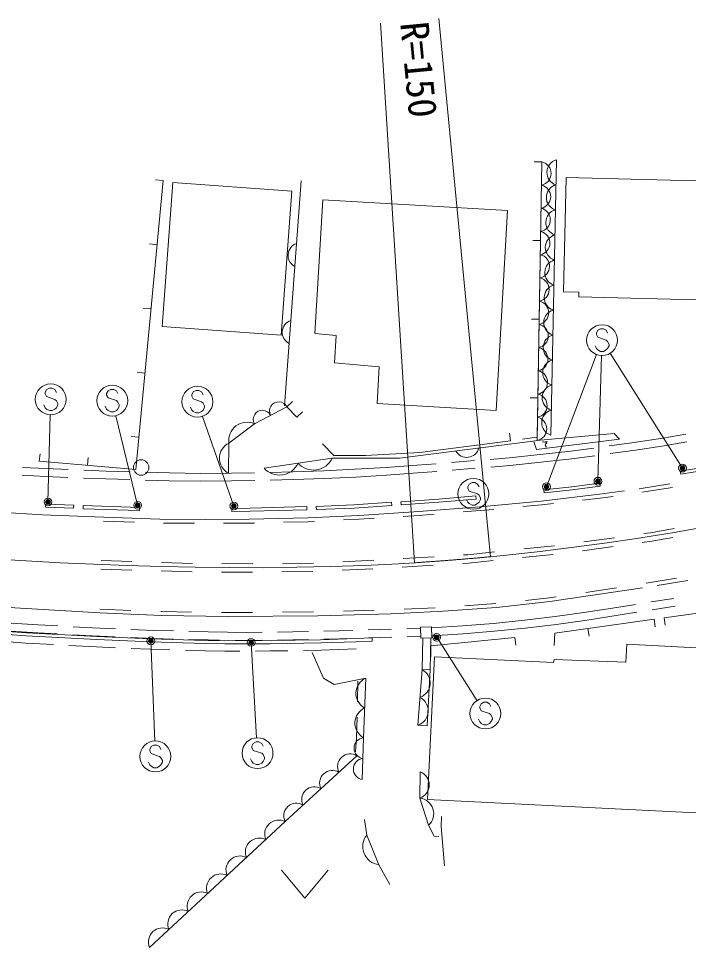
# Model space of a CAD drawing. Units: millimetres at full size, sheet at 1:1000; details may follow other scales. Extents: x 40000 to 680000, y 20000 to 380000.
# Drawn here: x 96716 to 140070, y 256854 to 316990 of the extents above; entities that cross this region are included whole.
import ezdxf
from ezdxf.enums import TextEntityAlignment as Align

# ---------------------------------------------------------------- set-up
doc = ezdxf.new("R2010")
doc.units = ezdxf.units.MM
doc.header["$LTSCALE"] = 1000
doc.header["$PDMODE"] = 32
doc.header["$PDSIZE"] = 500
doc.linetypes.add('CHAIN', pattern=[18.5, 12, -1.5, 3.5, -1.5])
for name, color, linetype, lineweight in [('M-BGD', 7, 'Continuous', 13), ('M-BMK', 2, 'Continuous', 13), ('M-STR-HTXT', 7, 'Continuous', 13), ('M-STR-STRC', 7, 'Continuous', 13)]:
    doc.layers.add(name, color=color, linetype=linetype, lineweight=lineweight)
doc.styles.add('ＭＳ ゴシック', font='')
doc.styles.get('ＭＳ ゴシック').set_extended_font_data('MS Gothic')

msp = doc.modelspace()

# ---------------------------------------------------------------- linework, layer by layer
at = {"layer": 'M-BGD'}
for p, q in [((130593, 307714), (130093, 307722)), ((130287, 289677), (130593, 307714)), ((131527, 307845), (131155, 290020)), ((106070, 306508), (105572, 306555)), ((115016, 306477), (113918, 291913)), ((131984, 299294), (132165, 306693)), ((146181, 306350), (132165, 306693)), ((116404, 305264), (128367, 304559)), ((127623, 291621), (128367, 304559)), ((130507, 302618), (130007, 302627)), ((105676, 302352), (105179, 302399)), ((132984, 299269), (131984, 299294)), ((132976, 298969), (132984, 299269)), ((146007, 298650), (132976, 298969)), ((105283, 298196), (104785, 298243)), ((130420, 297523), (129920, 297531)), ((104889, 294040), (104391, 294087)), ((130334, 292427), (129834, 292436)), ((114079, 291847), (114439, 292195)), ((114079, 291847), (114439, 292195)), ((114724, 291181), (114079, 291847)), ((114724, 291181), (115083, 291528)), ((104495, 289883), (103997, 289931)), ((128554, 289662), (128489, 290158)), ((138413, 289828), (139894, 290075)), ((134933, 289322), (136416, 289526)), ((136416, 289526), (138413, 289828)), ((136487, 289031), (138492, 289334)), ((138492, 289334), (139976, 289582)), ((128478, 288554), (130474, 288758)), ((130474, 288758), (132459, 288982)), ((132459, 288982), (133942, 289186)), ((132521, 288486), (134009, 288690)), ((135000, 288827), (136487, 289031)), ((101177, 288071), (101219, 288569)), ((112601, 287879), (117004, 288528)), ((120499, 287925), (122495, 288072)), ((122495, 288072), (123742, 288173)), ((124739, 288253), (126234, 288373)), ((127231, 288454), (128478, 288554)), ((127273, 287956), (128523, 288056)), ((128523, 288056), (130528, 288261)), ((130528, 288261), (132521, 288486)), ((96973, 287927), (98473, 287851)), ((98473, 287851), (99930, 287788)), ((100929, 287744), (102386, 287681)), ((102386, 287681), (103931, 287640)), ((104930, 287613), (106475, 287572)), ((106475, 287572), (108485, 287547)), ((108485, 287547), (110496, 287556)), ((110496, 287556), (111996, 287590)), ((112995, 287612), (114495, 287646)), ((114495, 287646), (116479, 287716)), ((116479, 287716), (118499, 287809)), ((118499, 287809), (120499, 287925)), ((120532, 287426), (122534, 287573)), ((122534, 287573), (123784, 287674)), ((124781, 287755), (126276, 287875)), ((96946, 287427), (98450, 287352)), ((98450, 287352), (99910, 287288)), ((100909, 287245), (102369, 287181)), ((102369, 287181), (103917, 287140)), ((104917, 287113), (106465, 287072)), ((106465, 287072), (108483, 287047)), ((108483, 287047), (110503, 287056)), ((110503, 287056), (112006, 287090)), ((113006, 287112), (114510, 287147)), ((114510, 287147), (116499, 287217)), ((116499, 287217), (118525, 287310)), ((118525, 287310), (120532, 287426)), ((134354, 286722), (134327, 286920)), ((137058, 286328), (139034, 286636)), ((120865, 285472), (120851, 285671)), ((126325, 285886), (126308, 286085)), ((133211, 285811), (134356, 285944)), ((134356, 285944), (135196, 286056)), ((100289, 285483), (98477, 285559)), ((100280, 285283), (100289, 285483)), ((104548, 285333), (100900, 285455)), ((104541, 285133), (104548, 285333)), ((115377, 285195), (115371, 285395)), ((125485, 285047), (126598, 285136)), ((126598, 285136), (127478, 285217)), ((129352, 285390), (130560, 285501)), ((130560, 285501), (131342, 285592)), ((102217, 284455), (104216, 284387)), ((117739, 284528), (118758, 284578)), ((118758, 284578), (119736, 284639)), ((121615, 284755), (122642, 284819)), ((122642, 284819), (123609, 284896)), ((106097, 284329), (108097, 284314)), ((109979, 284313), (111650, 284320)), ((111650, 284320), (111979, 284329)), ((113860, 284376), (115437, 284416)), ((115437, 284416), (115859, 284437)), ((137627, 283705), (139152, 283976)), ((133303, 283108), (135285, 283381)), ((137181, 283643), (137627, 283705)), ((137713, 283161), (139057, 283400)), ((129416, 282653), (131406, 282858)), ((133215, 282541), (135197, 282814)), ((137084, 283074), (137713, 283161)), ((121615, 282029), (123611, 282149)), ((125522, 282263), (125799, 282280)), ((125799, 282280), (127512, 282457)), ((129337, 282092), (131326, 282297)), ((102056, 281896), (104055, 281833)), ((105968, 281774), (107967, 281712)), ((109881, 281701), (111881, 281690)), ((113795, 281711), (115795, 281735)), ((117707, 281821), (119704, 281916)), ((121553, 281474), (123550, 281594)), ((125451, 281708), (125844, 281732)), ((125844, 281732), (127442, 281897)), ((102039, 281346), (104038, 281284)), ((105942, 281225), (107941, 281162)), ((109846, 281151), (111846, 281140)), ((113751, 281161), (115751, 281184)), ((117654, 281268), (119651, 281363)), ((137333, 280430), (139307, 280751)), ((133437, 279842), (135415, 280139)), ((125608, 278970), (127603, 279116)), ((129532, 279322), (131077, 279488)), ((131077, 279488), (131518, 279555)), ((136656, 279064), (135431, 278871)), ((139126, 279453), (137644, 279220)), ((101982, 278758), (103980, 278676)), ((105918, 278596), (105982, 278594)), ((105982, 278594), (107918, 278567)), ((109858, 278541), (110286, 278535)), ((110286, 278535), (111858, 278546)), ((113798, 278560), (115798, 278573)), ((117737, 278623), (119736, 278680)), ((121675, 278750), (123673, 278843)), ((133443, 278555), (131449, 278285)), ((135431, 278871), (133443, 278555)), ((136741, 278551), (135513, 278357)), ((139211, 278940), (137729, 278707)), ((97992, 277747), (96225, 277857)), ((127450, 277836), (125451, 277666)), ((129455, 278050), (127450, 277836)), ((131449, 278285), (129455, 278050)), ((133519, 278040), (131514, 277769)), ((135513, 278357), (133519, 278040)), ((137852, 278115), (137923, 277620)), ((138500, 278203), (138569, 277708)), ((97961, 277228), (96192, 277338)), ((99218, 277157), (97961, 277228)), ((99246, 277676), (97992, 277747)), ((101498, 277548), (100245, 277619)), ((102990, 277483), (101498, 277548)), ((105480, 277374), (103989, 277439)), ((106734, 277341), (105480, 277374)), ((108988, 277284), (107734, 277316)), ((111481, 277247), (108988, 277284)), ((112472, 277260), (111481, 277247)), ((114464, 277285), (113472, 277272)), ((115470, 277308), (114464, 277285)), ((117476, 277352), (116470, 277330)), ((118353, 277380), (117476, 277352)), ((120852, 277459), (119352, 277412)), ((122728, 277519), (121851, 277491)), ((125451, 277666), (123444, 277538)), ((127500, 277319), (125490, 277148)), ((129513, 277533), (127500, 277319)), ((131514, 277769), (129513, 277533)), ((133570, 277505), (133641, 277010)), ((95545, 276673), (97177, 276562)), ((101472, 277029), (100216, 277100)), ((102968, 276963), (101472, 277029)), ((105462, 276854), (103967, 276920)), ((106720, 276822), (105462, 276854)), ((108978, 276764), (107720, 276796)), ((109729, 276753), (108978, 276764)), ((111480, 276727), (110729, 276738)), ((112477, 276740), (111480, 276727)), ((114473, 276765), (113476, 276752)), ((115482, 276788), (114473, 276765)), ((117490, 276833), (116481, 276810)), ((118371, 276860), (117490, 276833)), ((118545, 276648), (119605, 276688)), ((120870, 276940), (119371, 276892)), ((122751, 276999), (121870, 276971)), ((122887, 276879), (122827, 274843)), ((123407, 276902), (123346, 274828)), ((125490, 277148), (123467, 277018)), ((128840, 276916), (128891, 276419)), ((97177, 276562), (98965, 276464)), ((99963, 276409), (101750, 276311)), ((101750, 276311), (102995, 276258)), ((103994, 276215), (105238, 276161)), ((105238, 276161), (106514, 276124)), ((107513, 276095), (108789, 276058)), ((108789, 276058), (110061, 276036)), ((110075, 276036), (111043, 276039)), ((112043, 276043), (113011, 276047)), ((113011, 276047), (114146, 276066)), ((115146, 276083), (116282, 276101)), ((116282, 276101), (118560, 276179)), ((136077, 276478), (142923, 276137)), ((115714, 275942), (116451, 274285)), ((122566, 271247), (122827, 274843)), ((122827, 274843), (123346, 274828)), ((116451, 274285), (117152, 273882)), ((117152, 273882), (119182, 274283)), ((118649, 272761), (118682, 274101)), ((118593, 270422), (118625, 271761)), ((118529, 269515), (118593, 270422)), ((142390, 265467), (123193, 266425)), ((113743, 261847), (115243, 260047)), ((115243, 260047), (116743, 261847))]:
    msp.add_line(p, q, dxfattribs=at)
for points in [[(130593, 307714), (130291, 289880), (129334, 289765)], [(106070, 306508), (104298, 287805), (98055, 288336), (98116, 288816)], [(116404, 305264), (115892, 296592), (117271, 296466), (117162, 294697), (120057, 294436), (119917, 292064), (127623, 291621)], [(114079, 291847), (111977, 290763), (110325, 289507), (110306, 287553)], [(130167, 289645), (130267, 289675), (135273, 290129), (135610, 289766), (130247, 289087), (130057, 289582)], [(128554, 289662), (122678, 288889), (119169, 288712), (117126, 288706), (116382, 289465)], [(117004, 288528), (121363, 288521), (130167, 289645)], [(130627, 289584), (130700, 289582), (130748, 289576), (130796, 289582), (130843, 289588), (130892, 289583), (130939, 289589), (130880, 289581), (130833, 289575), (130862, 289531), (130911, 289525), (130870, 289472), (130826, 289442), (130808, 289392), (130828, 289334), (130861, 289266), (130865, 289231)], [(144342, 288522), (141945, 288080), (139547, 287687)], [(144378, 288325), (141979, 287883), (139579, 287489), (139547, 287687)], [(134327, 286920), (132519, 286674), (130718, 286478)], [(134354, 286722), (132543, 286476), (130740, 286280), (130718, 286478)], [(120851, 285671), (118423, 285503), (115980, 285411)], [(126308, 286085), (123886, 285877), (121458, 285708)], [(126325, 285886), (123902, 285677), (121472, 285508), (121458, 285708)], [(100280, 285283), (98468, 285360), (98477, 285559)], [(104541, 285133), (100894, 285255), (100900, 285455)], [(115371, 285395), (111704, 285293), (110509, 285280)], [(115377, 285195), (111708, 285093), (110511, 285080), (110509, 285280)], [(120865, 285472), (118433, 285303), (115988, 285211), (115980, 285411)], [(138500, 278203), (145484, 279174), (145812, 272509), (145972, 267533), (146089, 262584)], [(110073, 276706), (108804, 276728), (105262, 276831), (101783, 276980), (97219, 277230), (92963, 277521), (88618, 277844), (86279, 278031)], [(131384, 276407), (131430, 277200), (137852, 278115)], [(88604, 277644), (92948, 277321), (97206, 277031), (101773, 276781), (105255, 276631), (108800, 276528), (110069, 276506)], [(110073, 276706), (113004, 276717), (116265, 276771), (118537, 276848), (119598, 276888), (119605, 276688)], [(110073, 276506), (113006, 276517), (116270, 276571), (118544, 276648)], [(123389, 275660), (123408, 276369), (128840, 276916)], [(123193, 266425), (123631, 275665), (131346, 275308), (131385, 275485), (136028, 275321), (136077, 276478)], [(123346, 274828), (123158, 271194), (122566, 271247)], [(119182, 274283), (119049, 270433), (118963, 267727)], [(118614, 269257), (113971, 265001), (105194, 256854)], [(123909, 264028), (123616, 264051), (123246, 264763), (122684, 266525), (122705, 268219)], [(124283, 262135), (124060, 264676), (124084, 265326)], [(119099, 265135), (119248, 264131), (120028, 262205), (120746, 260933)]]:
    msp.add_lwpolyline(points, dxfattribs=at)
for points in [[(106011, 297051), (106695, 306382), (114401, 305817), (113717, 296485)], [(123441, 277617), (123472, 276905), (122756, 276873), (122725, 277586)]]:
    msp.add_lwpolyline(points, close=True, dxfattribs=at)
msp.add_circle((104648, 287924), 500, dxfattribs=at)
for centre, radius, start, end in [((130410, 306965), 771, 281.83256, 76.22576), ((131757, 307030), 847, 105.77272, 251.83548), ((130384, 305462), 771, 281.83256, 76.22576), ((131723, 305409), 847, 105.77272, 251.83548), ((130359, 303959), 771, 281.83256, 76.22576), ((131690, 303789), 847, 105.77272, 251.83548), ((130333, 302456), 771, 281.83256, 76.22576), ((131656, 302168), 847, 105.77272, 251.83548), ((114967, 301664), 812, 108.30488, 243.06515), ((130308, 300953), 771, 281.83256, 76.22576), ((131622, 300548), 847, 105.77272, 251.83548), ((130282, 299450), 771, 281.83256, 76.22576), ((131588, 298928), 847, 105.77272, 251.83548), ((130257, 297947), 771, 281.83256, 76.22576), ((131554, 297307), 847, 105.77272, 251.83548), ((114591, 296679), 812, 108.30488, 243.06515), ((130231, 296444), 771, 281.83256, 76.22576), ((131521, 295687), 847, 105.77272, 251.83548), ((130206, 294940), 771, 281.83256, 76.22576), ((131487, 294066), 847, 105.77272, 251.83548), ((130180, 293437), 771, 281.83256, 76.22576), ((131453, 292446), 847, 105.77272, 251.83548), ((130155, 291934), 771, 281.83256, 76.22576), ((113550, 291584), 592, 26.45898, 208.10327), ((112499, 291042), 592, 26.45898, 208.10327), ((130129, 290431), 771, 281.83256, 76.22576), ((131419, 290825), 847, 105.77272, 251.83548), ((111512, 289660), 1197, 67.15478, 187.32717), ((110812, 288525), 1096, 116.35808, 242.5328), ((125726, 289393), 812, 209.89173, 344.652), ((113595, 288765), 1332, 221.70799, 335.05092), ((115797, 289090), 1332, 221.70799, 335.05092), ((122385, 273971), 977, 288.54827, 63.1468), ((119621, 273304), 1073, 114.18914, 241.87536), ((122255, 272173), 977, 288.54827, 63.1468), ((119555, 271379), 1073, 114.18914, 241.87536), ((119109, 269754), 682, 95.05124, 261.28334), ((118180, 268565), 817, 57.88619, 207.12236), ((119066, 268401), 682, 95.05124, 261.28334), ((117019, 267501), 817, 57.88619, 207.12236), ((122397, 267376), 898, 288.64602, 69.89286), ((115858, 266437), 817, 57.88619, 207.12236), ((122572, 265518), 1013, 311.74305, 83.63901), ((114697, 265373), 817, 57.88619, 207.12236), ((113554, 264192), 910, 62.77041, 202.96808), ((120193, 263393), 1199, 142.0276, 262.07673), ((112301, 263028), 910, 62.77041, 202.96808), ((111047, 261864), 910, 62.77041, 202.96808), ((109793, 260701), 910, 62.77041, 202.96808), ((108539, 259537), 910, 62.77041, 202.96808), ((107286, 258373), 910, 62.77041, 202.96808), ((106032, 257209), 910, 62.77041, 202.96808)]:
    msp.add_arc(centre, radius, start, end, dxfattribs=at)
at = {"layer": 'M-BMK', "linetype": 'CHAIN'}
for points in [[(169117, 290223), (166987, 289707), (164858, 289192), (162727, 288681), (160596, 288174), (158463, 287674), (156328, 287182), (154191, 286700), (152051, 286229), (149909, 285770), (147764, 285326), (145615, 284898), (143463, 284488), (141307, 284098), (139148, 283728), (136985, 283381), (134818, 283058), (132647, 282762), (130473, 282493), (128295, 282254), (127260, 282151)], [(79727, 283127), (81911, 282954), (84095, 282782), (86280, 282613), (88464, 282449), (90650, 282292), (92835, 282143), (95022, 282003), (97209, 281875), (99397, 281761), (101585, 281661), (103775, 281577), (105964, 281512), (108155, 281466), (110345, 281442), (112536, 281440), (114727, 281464), (116917, 281513), (119107, 281591), (121295, 281698), (122333, 281760)]]:
    msp.add_lwpolyline(points, dxfattribs=at)
msp.add_arc((112930, 431464), 150000, 273.59432, 275.4822, dxfattribs=at)
at = {"layer": 'M-STR-HTXT'}
for p, q in [((127260, 282151), (123916, 316990)), ((122333, 281760), (120139, 316691)), ((139686, 287886), (135014, 295321)), ((130886, 286681), (134125, 295235)), ((134211, 287038), (134450, 295171)), ((98613, 285693), (98770, 291335)), ((104421, 285479), (103019, 291267)), ((110648, 285429), (108626, 291228)), ((105277, 276703), (105530, 270216)), ((123781, 276934), (126399, 272829)), ((111769, 276606), (112124, 270426))]:
    msp.add_line(p, q, dxfattribs=at)
for centre, radius in [((139686, 287886), 150), ((139686, 287886), 120), ((139686, 287886), 90), ((139686, 287886), 60), ((139686, 287886), 30), ((139686, 287886), 20), ((134211, 287038), 150), ((134211, 287038), 120), ((134211, 287038), 90), ((134211, 287038), 60), ((134211, 287038), 30), ((134211, 287038), 20), ((130886, 286681), 150), ((130886, 286681), 120), ((130886, 286681), 90), ((130886, 286681), 60), ((130886, 286681), 30), ((130886, 286681), 20), ((98613, 285693), 150), ((98613, 285693), 120), ((98613, 285693), 90), ((98613, 285693), 60), ((98613, 285693), 30), ((98613, 285693), 20), ((104421, 285479), 150), ((104421, 285479), 120), ((104421, 285479), 90), ((104421, 285479), 60), ((104421, 285479), 30), ((104421, 285479), 20), ((110648, 285429), 150), ((110648, 285429), 120), ((110648, 285429), 90), ((110648, 285429), 60), ((110648, 285429), 30), ((110648, 285429), 20), ((105277, 276703), 150), ((105277, 276703), 120), ((105277, 276703), 90), ((105277, 276703), 60), ((105277, 276703), 30), ((105277, 276703), 20), ((111769, 276606), 150), ((111769, 276606), 120), ((111769, 276606), 90), ((111769, 276606), 60), ((111769, 276606), 30), ((111769, 276606), 20), ((123781, 276934), 150), ((123781, 276934), 120), ((123781, 276934), 90), ((123781, 276934), 60), ((123781, 276934), 30), ((123781, 276934), 20)]:
    msp.add_circle(centre, radius, dxfattribs=at)
for p in [(139686, 287886), (130886, 286681), (134211, 287038), (98613, 285693), (104421, 285479), (110648, 285429), (105277, 276703), (111769, 276606), (123781, 276934)]:
    msp.add_point(p, dxfattribs=at)
at = {"layer": 'M-STR-STRC'}
for p, q in [((134206, 296808), (134115, 296626)), ((134115, 296626), (134115, 296535)), ((134115, 296535), (134206, 296353)), ((134388, 296899), (134206, 296808)), ((134570, 296899), (134388, 296899)), ((134752, 296808), (134570, 296899)), ((134843, 296626), (134752, 296808)), ((134206, 296353), (134752, 296171)), ((134752, 296171), (134843, 296080)), ((134843, 296080), (134934, 295899)), ((134934, 295899), (134934, 295808)), ((134115, 295626), (134025, 295808)), ((134206, 295535), (134115, 295626)), ((134388, 295444), (134206, 295535)), ((134570, 295444), (134388, 295444)), ((134752, 295535), (134570, 295444)), ((134843, 295626), (134752, 295535)), ((134934, 295808), (134843, 295626)), ((98525, 292972), (98434, 292790)), ((98707, 293063), (98525, 292972)), ((98889, 293063), (98707, 293063)), ((99071, 292972), (98889, 293063)), ((99161, 292790), (99071, 292972)), ((102507, 292889), (102416, 292707)), ((102689, 292980), (102507, 292889)), ((102871, 292980), (102689, 292980)), ((103053, 292889), (102871, 292980)), ((103144, 292707), (103053, 292889)), ((108201, 292913), (108019, 292822)), ((108383, 292913), (108201, 292913)), ((108565, 292822), (108383, 292913)), ((98434, 292790), (98434, 292700)), ((98434, 292700), (98525, 292518)), ((98525, 292518), (99071, 292336)), ((99071, 292336), (99161, 292245)), ((102416, 292707), (102416, 292617)), ((102416, 292617), (102507, 292435)), ((102507, 292435), (103053, 292253)), ((108019, 292822), (107928, 292640)), ((107928, 292640), (107928, 292549)), ((107928, 292549), (108019, 292367)), ((108019, 292367), (108565, 292186)), ((108656, 292640), (108565, 292822)), ((98434, 291790), (98343, 291972)), ((98525, 291700), (98434, 291790)), ((98707, 291609), (98525, 291700)), ((99071, 291700), (98889, 291609)), ((99161, 291790), (99071, 291700)), ((99161, 292245), (99252, 292063)), ((99252, 291972), (99161, 291790)), ((99252, 292063), (99252, 291972)), ((102416, 291707), (102325, 291889)), ((102507, 291617), (102416, 291707)), ((103053, 292253), (103144, 292162)), ((103144, 291707), (103053, 291617)), ((103144, 292162), (103235, 291980)), ((103235, 291889), (103144, 291707)), ((103235, 291980), (103235, 291889)), ((107928, 291640), (107837, 291822)), ((108565, 292186), (108656, 292095)), ((108656, 292095), (108746, 291913)), ((108746, 291822), (108656, 291640)), ((108746, 291913), (108746, 291822)), ((98889, 291609), (98707, 291609)), ((102689, 291526), (102507, 291617)), ((102871, 291526), (102689, 291526)), ((103053, 291617), (102871, 291526)), ((108019, 291549), (107928, 291640)), ((108201, 291458), (108019, 291549)), ((108383, 291458), (108201, 291458)), ((108565, 291549), (108383, 291458)), ((108656, 291640), (108565, 291549)), ((125882, 286857), (125791, 286675)), ((126064, 286948), (125882, 286857)), ((126245, 286948), (126064, 286948)), ((126427, 286857), (126245, 286948)), ((126518, 286675), (126427, 286857)), ((136891, 286546), (138866, 286859)), ((125791, 286675), (125791, 286584)), ((125791, 286584), (125882, 286402)), ((125882, 286402), (126427, 286220)), ((125791, 285675), (125700, 285857)), ((125882, 285584), (125791, 285675)), ((126427, 286220), (126518, 286129)), ((126518, 285675), (126427, 285584)), ((126518, 286129), (126609, 285948)), ((126609, 285857), (126518, 285675)), ((126609, 285948), (126609, 285857)), ((126064, 285493), (125882, 285584)), ((126245, 285493), (126064, 285493)), ((126427, 285584), (126245, 285493)), ((138054, 280281), (140027, 280610)), ((126656, 272634), (126565, 272453)), ((126565, 272453), (126565, 272362)), ((126838, 272725), (126656, 272634)), ((127020, 272725), (126838, 272725)), ((127202, 272634), (127020, 272725)), ((127292, 272453), (127202, 272634)), ((126565, 272362), (126656, 272180)), ((126656, 272180), (127202, 271998)), ((127202, 271998), (127292, 271907)), ((127292, 271907), (127383, 271725)), ((126565, 271453), (126474, 271634)), ((126656, 271362), (126565, 271453)), ((126838, 271271), (126656, 271362)), ((127020, 271271), (126838, 271271)), ((127202, 271362), (127020, 271271)), ((127292, 271453), (127202, 271362)), ((127383, 271634), (127292, 271453)), ((127383, 271725), (127383, 271634)), ((111909, 270065), (111818, 269883)), ((112091, 270156), (111909, 270065)), ((112272, 270156), (112091, 270156)), ((112454, 270065), (112272, 270156)), ((112545, 269883), (112454, 270065)), ((105297, 269855), (105206, 269673)), ((105206, 269673), (105206, 269582)), ((105206, 269582), (105297, 269400)), ((105478, 269946), (105297, 269855)), ((105660, 269946), (105478, 269946)), ((105842, 269855), (105660, 269946)), ((105933, 269673), (105842, 269855)), ((111818, 269883), (111818, 269792)), ((111818, 269792), (111909, 269610)), ((111909, 269610), (112454, 269429)), ((112454, 269429), (112545, 269338)), ((105206, 268673), (105115, 268855)), ((105297, 269400), (105842, 269219)), ((105842, 269219), (105933, 269128)), ((105933, 269128), (106024, 268946)), ((106024, 268855), (105933, 268673)), ((106024, 268946), (106024, 268855)), ((111818, 268883), (111727, 269065)), ((111909, 268792), (111818, 268883)), ((112545, 268883), (112454, 268792)), ((112545, 269338), (112636, 269156)), ((112636, 269065), (112545, 268883)), ((112636, 269156), (112636, 269065)), ((105297, 268582), (105206, 268673)), ((105478, 268491), (105297, 268582)), ((105660, 268491), (105478, 268491)), ((105842, 268582), (105660, 268491)), ((105933, 268673), (105842, 268582)), ((112091, 268701), (111909, 268792)), ((112272, 268701), (112091, 268701)), ((112454, 268792), (112272, 268701))]:
    msp.add_line(p, q, dxfattribs=at)
for points in [[(92672, 285200), (98269, 284851), (102226, 284705), (105855, 284581), (108819, 284559), (111646, 284570), (115427, 284666), (118744, 284828), (122625, 285068), (126577, 285385), (130534, 285750), (134325, 286192), (135938, 286406)], [(89414, 279341), (95342, 278913), (101971, 278508), (105975, 278344), (110286, 278285), (116078, 278325), (120838, 278462), (124201, 278617), (127647, 278868), (131109, 279240), (137099, 280139)]]:
    msp.add_lwpolyline(points, dxfattribs=at)
for centre in [(134479, 296171), (98798, 292336), (102780, 292253), (108292, 292186), (126154, 286220), (126929, 271998), (105569, 269219), (112182, 269429)]:
    msp.add_circle(centre, 1000, dxfattribs=at)

# ---------------------------------------------------------------- texts
at = {"layer": 'M-STR-HTXT', "style": 'ＭＳ ゴシック'}
msp.add_text('R=150', height=1833, rotation=275.482, dxfattribs=at).set_placement((120868, 316650), align=Align.BOTTOM_LEFT)

doc.saveas('drawing.dxf')
